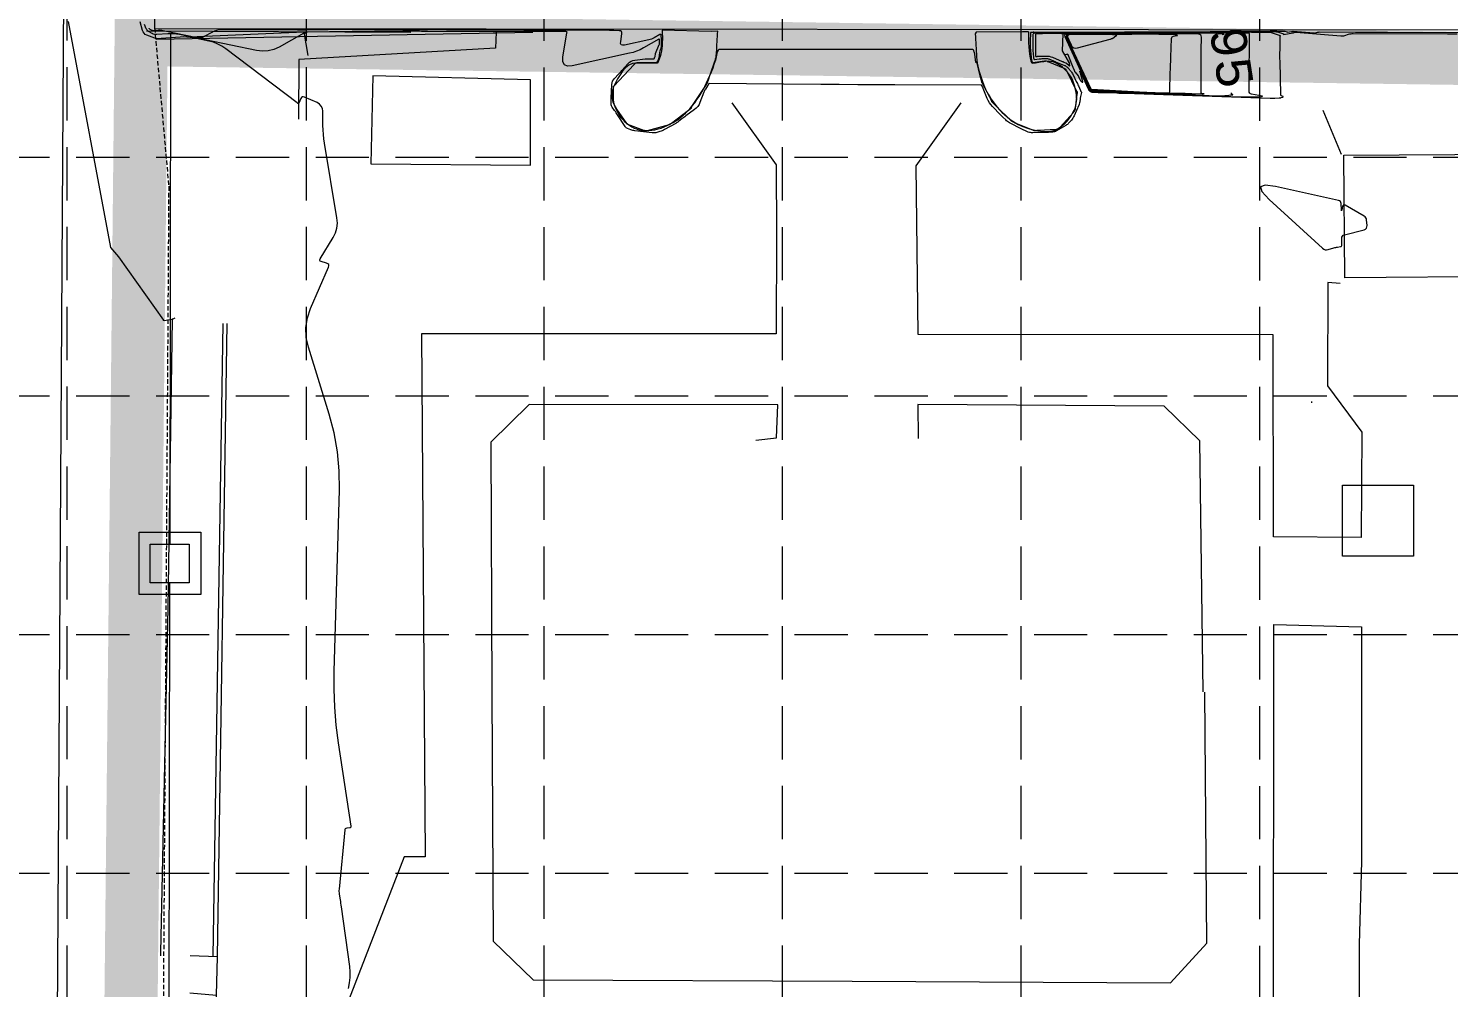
# Model space of a CAD drawing. Extents: x 4841 to 5381, y 4863 to 5725.
# Drawn here: x 5001.3 to 5081.4, y 5462.2 to 5516.2 of the extents above; entities that cross this region are included whole.
import ezdxf
from ezdxf.enums import TextEntityAlignment as Align

# ---------------------------------------------------------------- set-up
doc = ezdxf.new("R2010")
doc.units = 0
doc.header["$MEASUREMENT"] = 0
doc.linetypes.add('DASHED', pattern=[0.75, 0.5, -0.25])
doc.linetypes.add('HIDDEN', pattern=[0.375, 0.25, -0.125])
for name, color, linetype, lineweight in [('17', 7, 'Continuous', 0), ('2', 7, 'Continuous', 0), ('21', 7, 'Continuous', 0), ('27', 7, 'Continuous', 0), ('3', 7, 'Continuous', 0), ('33', 7, 'Continuous', 0), ('35', 7, 'Continuous', 0), ('39', 7, 'Continuous', 0), ('43', 7, 'Continuous', 0), ('EC', 35, 'Continuous', 0)]:
    doc.layers.add(name, color=color, linetype=linetype, lineweight=lineweight)
doc.layers.add('GRID', color=254, linetype='HIDDEN')
doc.layers.add('LIMITS OF DISTURBANCE', color=1, linetype='HIDDEN')
doc.styles.add('MONOTXT', font='MONOTXT')

msp = doc.modelspace()

# ---------------------------------------------------------------- linework, layer by layer
at = {"layer": '17', "color": 7, "linetype": 'Continuous', "lineweight": 0}
for p, q in [((5008.447, 5516.219), (5008.489, 5600.36)), ((5090.34, 5516.131), (5008.447, 5516.219))]:
    msp.add_line(p, q, dxfattribs=at)
at = {"layer": '2', "color": 7, "linetype": 'HIDDEN', "lineweight": 0}
for p, q in [((5008.443, 5516.268), (5009.237, 5507.346)), ((5009.237, 5507.346), (5007.761, 5283.793))]:
    msp.add_line(p, q, dxfattribs=at)
at = {"layer": '21', "color": 7, "linetype": 'Continuous', "lineweight": 0}
for p, q in [((5009.312, 5487.184), (5009.363, 5515.958)), ((5009.259, 5457.341), (5009.308, 5484.993))]:
    msp.add_line(p, q, dxfattribs=at)
for points in [[(5007.563, 5487.854), (5011.057, 5487.854), (5011.057, 5484.348), (5007.563, 5484.348)], [(5008.198, 5487.184), (5010.382, 5487.184), (5010.382, 5484.993), (5008.198, 5484.993)]]:
    msp.add_lwpolyline(points, close=True, dxfattribs=at)
at = {"layer": '27', "color": 7, "linetype": 'Continuous', "lineweight": 0}
for p, q in [((5075.345, 5509.138), (5074.325, 5511.62)), ((5005.952, 5503.904), (5006.411, 5503.377)), ((5006.411, 5503.377), (5008.939, 5499.793)), ((5009.213, 5483.588), (5009.446, 5499.852)), ((5009.446, 5499.852), (5009.595, 5499.927)), ((5011.748, 5463.929), (5012.305, 5499.614)), ((5042.34, 5493.042), (5043.495, 5493.171)), ((5008.802, 5464.165), (5009.213, 5483.588)), ((5008.799, 5463.975), (5008.802, 5464.165)), ((5009.269, 5463.967), (5009.27, 5464.133))]:
    msp.add_line(p, q, dxfattribs=at)
for points in [[(5003.561, 5516.635), (5005.952, 5503.904)], [(5037.062, 5516.145), (5037.068, 5515.571)], [(5040.188, 5516.087), (5039.813, 5516.071), (5037.062, 5516.145)], [(5054.756, 5516.043), (5054.707, 5515.932)], [(5057.715, 5516.05), (5057.369, 5516.056), (5054.756, 5516.043)], [(5060.031, 5514.274), (5059.628, 5514.99), (5059.666, 5515.944)], [(5036.853, 5514.393), (5036.774, 5514.282)], [(5057.909, 5514.264), (5057.85, 5514.375)], [(5020.739, 5513.571), (5020.634, 5508.614), (5029.637, 5508.531), (5029.626, 5513.348), (5020.739, 5513.571)], [(5040.985, 5512.048), (5043.49, 5508.555), (5043.508, 5504.625), (5043.484, 5499.022), (5023.496, 5499.04), (5023.688, 5469.546), (5022.511, 5469.558), (5013.36, 5445.946)], [(5075.276, 5501.86), (5074.582, 5501.932), (5074.569, 5496.093), (5076.495, 5493.482), (5076.463, 5487.547), (5071.516, 5487.584), (5071.502, 5498.974), (5051.485, 5498.99), (5051.37, 5508.5), (5053.909, 5512.059)], [(5008.939, 5499.793), (5008.988, 5499.783), (5009.446, 5499.852)], [(5011.834, 5445.499), (5011.924, 5461.765), (5011.982, 5463.912), (5012.539, 5499.61)], [(5043.495, 5493.171), (5043.574, 5495.03), (5029.563, 5495.056), (5027.405, 5492.931), (5027.446, 5478.795), (5027.532, 5464.795), (5029.774, 5462.621), (5047.771, 5462.542), (5065.71, 5462.443), (5067.757, 5464.682), (5067.647, 5478.84)], [(5067.557, 5478.847), (5067.359, 5492.996), (5065.361, 5494.949), (5051.467, 5495.047), (5051.48, 5493.129)], [(5018.921, 5445.865), (5023.761, 5458.608), (5047.583, 5458.607), (5071.526, 5458.523), (5071.544, 5482.65), (5076.481, 5482.516), (5076.471, 5469.286), (5076.355, 5464.634), (5076.38, 5452.403), (5074.609, 5452.193), (5064.196, 5442.906)], [(5010.433, 5461.894), (5011.924, 5461.765), (5011.982, 5463.912), (5010.445, 5463.968)]]:
    msp.add_lwpolyline(points, dxfattribs=at)
for centre, major_axis, ratio, start_param, end_param in [((5034.462, 5515.51), (2.157, -1.525), 0.963668, 0.185149, 0.656829), ((5063.071, 5515.037), (-3.273, 4.821), 0.88242, 0.849884, 1.149186)]:
    msp.add_ellipse(centre, major_axis=major_axis, ratio=ratio, start_param=start_param, end_param=end_param, dxfattribs=at)
for points, knots in [([(5036.774, 5514.282), (5036.382, 5514.286), (5035.989, 5514.289), (5035.597, 5514.293), (5034.98, 5514.299), (5034.589, 5513.534), (5034.32, 5512.951), (5034.173, 5512.632), (5034.208, 5512.253), (5034.34, 5511.938), (5034.511, 5511.529), (5034.696, 5511.174), (5035.1, 5510.864), (5035.436, 5510.606), (5035.778, 5510.484), (5036.127, 5510.483), (5036.585, 5510.482), (5037.061, 5510.608), (5037.515, 5510.858), (5037.953, 5511.099), (5038.291, 5511.351), (5038.607, 5511.714), (5039.003, 5512.17), (5039.306, 5512.634), (5039.557, 5513.174), (5039.817, 5513.733), (5040.086, 5514.286), (5040.12, 5514.886), (5040.143, 5515.286), (5040.165, 5515.687), (5040.188, 5516.087)], [0, 0, 0, 0, 0.083919, 0.083919, 0.083919, 0.215993, 0.215993, 0.215993, 0.288229, 0.288229, 0.288229, 0.382033, 0.382033, 0.382033, 0.46013, 0.46013, 0.46013, 0.562637, 0.562637, 0.562637, 0.66156, 0.66156, 0.66156, 0.785748, 0.785748, 0.785748, 0.914237, 0.914237, 0.914237, 1, 1, 1, 1]), ([(5054.707, 5515.932), (5054.732, 5515.501), (5054.756, 5515.071), (5054.781, 5514.64), (5054.808, 5514.166), (5054.952, 5513.711), (5055.107, 5513.254), (5055.245, 5512.846), (5055.447, 5512.487), (5055.699, 5512.128), (5056.014, 5511.68), (5056.365, 5511.334), (5056.83, 5511.013), (5057.225, 5510.741), (5057.65, 5510.612), (5058.079, 5510.507), (5058.481, 5510.409), (5058.935, 5510.377), (5059.339, 5510.587), (5059.791, 5510.821), (5060.064, 5511.185), (5060.28, 5511.638), (5060.432, 5511.957), (5060.451, 5512.307), (5060.392, 5512.626), (5060.305, 5513.094), (5060.182, 5513.538), (5059.757, 5513.938), (5059.415, 5514.26), (5059.058, 5514.445), (5058.671, 5514.384), (5058.417, 5514.344), (5058.163, 5514.304), (5057.909, 5514.264)], [0, 0, 0, 0, 0.09246, 0.09246, 0.09246, 0.194188, 0.194188, 0.194188, 0.285078, 0.285078, 0.285078, 0.39855, 0.39855, 0.39855, 0.494832, 0.494832, 0.494832, 0.585036, 0.585036, 0.585036, 0.685826, 0.685826, 0.685826, 0.756867, 0.756867, 0.756867, 0.861007, 0.861007, 0.861007, 0.944887, 0.944887, 0.944887, 1, 1, 1, 1])]:
    msp.add_open_spline(points, degree=3, knots=knots, dxfattribs=at)
for p in [(5008.939, 5499.793), (5009.446, 5499.852)]:
    msp.add_point(p, dxfattribs=at)
at = {"layer": '3', "color": 7, "linetype": 'Continuous', "lineweight": 0}
msp.add_line((5000.127, 4999.942), (5004.207, 5661.986), dxfattribs=at)
at = {"layer": '33', "color": 1, "linetype": 'Continuous', "lineweight": 0}
msp.add_line((5073.666, 5495.221), (5073.666, 5495.138), dxfattribs=at)
at = {"layer": '35', "color": 7, "linetype": 'Continuous', "lineweight": 0}
for points in [[(5008.539, 5515.64), (5029.764, 5516.035)], [(5008.539, 5515.64), (5029.764, 5516.035)], [(5084.862, 5509.158), (5084.877, 5502.256), (5075.547, 5502.179), (5075.485, 5509.107), (5084.862, 5509.158)], [(5084.862, 5509.158), (5084.877, 5502.256), (5075.547, 5502.179), (5075.485, 5509.107), (5084.862, 5509.158)]]:
    msp.add_lwpolyline(points, dxfattribs=at)
at = {"layer": '39', "color": 107, "linetype": 'Continuous', "lineweight": 0}
for points in [[(5007.979, 5516.107), (5022.891, 5516.029)], [(5017.1, 5514.717), (5016.874, 5516.027), (5010.403, 5515.75)], [(5027.695, 5516.041), (5027.65, 5515.125), (5016.573, 5514.496), (5016.55, 5511.125)]]:
    msp.add_lwpolyline(points, dxfattribs=at)
at = {"layer": '43', "color": 170, "linetype": 'Continuous', "lineweight": 0}
for p, q in [((5075.413, 5486.501), (5075.413, 5490.501)), ((5075.413, 5490.501), (5079.413, 5490.501)), ((5079.413, 5490.501), (5079.413, 5486.501)), ((5079.413, 5486.501), (5075.413, 5486.501)), ((5075.413, 5486.501), (5075.413, 5486.501))]:
    msp.add_line(p, q, dxfattribs=at)
at = {"layer": 'EC', "color": 35, "linetype": 'Continuous', "lineweight": 0}
for points in [[(5019.368, 5462.139), (5019.436, 5462.447), (5019.471, 5462.756), (5019.475, 5463.068), (5019.447, 5463.382), (5018.975, 5466.737), (5018.961, 5466.836), (5018.947, 5466.935), (5018.932, 5467.034), (5018.917, 5467.132), (5018.867, 5467.454), (5018.859, 5467.524), (5018.855, 5467.593), (5018.855, 5467.662), (5018.859, 5467.732), (5019.178, 5471.073), (5019.188, 5471.118), (5019.211, 5471.153), (5019.244, 5471.175), (5019.289, 5471.187), (5019.455, 5471.207), (5019.486, 5471.215), (5019.506, 5471.231), (5019.516, 5471.254), (5019.516, 5471.286), (5018.81, 5475.973), (5018.681, 5476.979), (5018.598, 5477.988), (5018.56, 5478.999), (5018.566, 5480.013), (5018.863, 5490.222), (5018.85, 5491.311), (5018.749, 5492.388), (5018.558, 5493.453), (5018.279, 5494.506), (5017.115, 5498.271), (5016.993, 5498.828), (5016.972, 5499.379), (5017.053, 5499.924), (5017.236, 5500.463), (5018.248, 5502.789), (5018.271, 5502.871), (5018.26, 5502.936), (5018.216, 5502.986), (5018.138, 5503.02), (5017.831, 5503.104), (5017.778, 5503.127), (5017.75, 5503.16), (5017.748, 5503.203), (5017.771, 5503.256), (5018.508, 5504.459), (5018.639, 5504.722), (5018.719, 5504.995), (5018.747, 5505.278), (5018.723, 5505.57), (5018.018, 5509.785), (5017.981, 5510.029), (5017.955, 5510.275), (5017.938, 5510.521), (5017.93, 5510.767), (5017.919, 5511.575), (5017.898, 5511.736), (5017.837, 5511.87), (5017.737, 5511.979), (5017.598, 5512.062), (5016.889, 5512.378), (5016.825, 5512.396), (5016.771, 5512.39), (5016.727, 5512.358), (5016.693, 5512.301), (5016.597, 5512.075), (5016.574, 5512.037), (5016.545, 5512.018), (5016.511, 5512.02), (5016.472, 5512.042), (5012.457, 5515.093), (5012.235, 5515.243), (5012.001, 5515.366), (5011.755, 5515.461), (5011.495, 5515.53), (5010.629, 5515.709), (5010.443, 5515.741), (5010.256, 5515.76), (5010.069, 5515.766), (5009.88, 5515.758), (5008.548, 5515.664), (5008.538, 5515.664), (5008.529, 5515.665), (5008.521, 5515.668), (5008.512, 5515.672), (5008.485, 5515.688), (5008.48, 5515.691), (5008.474, 5515.694), (5008.468, 5515.697), (5008.461, 5515.699), (5008.005, 5515.865), (5007.917, 5515.909), (5007.845, 5515.969), (5007.792, 5516.045), (5007.756, 5516.137), (5007.627, 5516.619)], [(5081.868, 5515.916), (5081.333, 5515.917), (5076.011, 5515.935), (5075.941, 5515.933), (5075.872, 5515.925), (5075.803, 5515.913), (5075.736, 5515.895), (5075.516, 5515.828), (5075.468, 5515.816), (5075.421, 5515.809), (5075.372, 5515.806), (5075.323, 5515.808), (5072.804, 5516.014), (5072.784, 5516.015), (5072.764, 5516.014), (5072.745, 5516.012), (5072.725, 5516.008), (5072.662, 5515.992), (5072.648, 5515.989), (5072.635, 5515.986), (5072.621, 5515.983), (5072.607, 5515.981), (5072.102, 5515.891), (5072.096, 5515.891), (5072.093, 5515.892), (5072.093, 5515.895), (5072.097, 5515.9), (5072.111, 5515.919), (5072.113, 5515.922), (5072.113, 5515.926), (5072.111, 5515.928), (5072.108, 5515.93), (5071.818, 5516.019), (5071.766, 5516.033), (5071.712, 5516.043), (5071.658, 5516.048), (5071.604, 5516.049), (5071.422, 5516.044), (5071.385, 5516.044), (5071.348, 5516.043), (5071.311, 5516.043), (5071.274, 5516.044), (5071.153, 5516.045), (5071.127, 5516.045), (5071.1, 5516.046), (5071.075, 5516.046), (5071.048, 5516.047), (5070.797, 5516.053), (5070.743, 5516.055), (5070.69, 5516.055), (5070.636, 5516.056), (5070.582, 5516.056), (5070.254, 5516.054), (5070.184, 5516.054), (5070.114, 5516.053), (5070.044, 5516.053), (5069.974, 5516.053), (5065.939, 5516.017), (5065.129, 5516.011), (5064.32, 5516.005), (5063.511, 5516.001), (5062.701, 5515.997), (5059.104, 5515.985), (5059.014, 5515.985), (5058.924, 5515.985), (5058.834, 5515.986), (5058.743, 5515.986), (5058.431, 5515.99), (5058.377, 5515.991), (5058.323, 5515.99), (5058.269, 5515.988), (5058.214, 5515.985), (5058.038, 5515.974), (5058.005, 5515.967), (5057.98, 5515.952), (5057.965, 5515.927), (5057.959, 5515.894), (5057.951, 5515.724), (5057.949, 5515.688), (5057.948, 5515.651), (5057.947, 5515.615), (5057.947, 5515.578), (5057.945, 5515.152), (5057.946, 5515.081), (5057.949, 5515.011), (5057.954, 5514.94), (5057.961, 5514.87), (5057.994, 5514.561), (5057.996, 5514.551), (5057.998, 5514.542), (5058.001, 5514.534), (5058.005, 5514.525), (5058.02, 5514.498), (5058.024, 5514.493), (5058.028, 5514.49), (5058.033, 5514.488), (5058.039, 5514.488), (5058.307, 5514.527), (5058.362, 5514.535), (5058.417, 5514.54), (5058.472, 5514.544), (5058.527, 5514.547), (5058.707, 5514.552), (5058.745, 5514.551), (5058.783, 5514.547), (5058.82, 5514.538), (5058.856, 5514.525), (5059.108, 5514.419), (5059.162, 5514.396), (5059.216, 5514.374), (5059.27, 5514.351), (5059.324, 5514.329), (5059.741, 5514.157), (5059.765, 5514.146), (5059.788, 5514.134), (5059.809, 5514.12), (5059.83, 5514.105), (5059.897, 5514.053), (5059.911, 5514.041), (5059.924, 5514.029), (5059.937, 5514.016), (5059.949, 5514.002), (5060.105, 5513.812), (5060.137, 5513.771), (5060.166, 5513.728), (5060.193, 5513.683), (5060.218, 5513.637), (5060.401, 5513.262), (5060.431, 5513.2), (5060.46, 5513.137), (5060.489, 5513.074), (5060.517, 5513.011), (5060.637, 5512.739), (5060.642, 5512.728), (5060.648, 5512.716), (5060.655, 5512.706), (5060.662, 5512.695), (5060.687, 5512.661), (5060.691, 5512.654), (5060.694, 5512.646), (5060.695, 5512.638), (5060.694, 5512.629), (5060.64, 5512.402), (5060.632, 5512.366), (5060.625, 5512.329), (5060.619, 5512.292), (5060.615, 5512.256), (5060.6, 5512.124), (5060.597, 5512.103), (5060.594, 5512.083), (5060.59, 5512.063), (5060.585, 5512.043), (5060.569, 5511.978), (5060.565, 5511.964), (5060.56, 5511.95), (5060.555, 5511.937), (5060.55, 5511.923), (5060.279, 5511.318), (5060.248, 5511.254), (5060.211, 5511.193), (5060.17, 5511.135), (5060.125, 5511.08), (5059.968, 5510.905), (5059.934, 5510.869), (5059.896, 5510.836), (5059.857, 5510.807), (5059.815, 5510.78), (5059.283, 5510.471), (5059.229, 5510.443), (5059.173, 5510.423), (5059.115, 5510.409), (5059.055, 5510.402), (5058.856, 5510.39), (5058.814, 5510.387), (5058.771, 5510.385), (5058.729, 5510.383), (5058.686, 5510.382), (5057.945, 5510.36), (5057.88, 5510.362), (5057.817, 5510.37), (5057.754, 5510.384), (5057.693, 5510.405), (5057.494, 5510.484), (5057.452, 5510.502), (5057.41, 5510.521), (5057.369, 5510.541), (5057.328, 5510.562), (5056.634, 5510.932), (5056.577, 5510.965), (5056.523, 5511.001), (5056.471, 5511.042), (5056.422, 5511.086), (5056.267, 5511.236), (5056.234, 5511.269), (5056.201, 5511.301), (5056.168, 5511.334), (5056.136, 5511.368), (5055.675, 5511.848), (5055.585, 5511.95), (5055.506, 5512.06), (5055.438, 5512.177), (5055.38, 5512.3), (5055.155, 5512.851), (5055.146, 5512.872), (5055.136, 5512.893), (5055.126, 5512.914), (5055.115, 5512.935), (5055.069, 5513.022), (5055.066, 5513.026), (5055.063, 5513.031), (5055.06, 5513.035), (5055.057, 5513.039), (5055.045, 5513.051), (5055.043, 5513.053), (5055.04, 5513.055), (5055.037, 5513.056), (5055.033, 5513.056), (5050.166, 5513.065), (5049.123, 5513.068), (5048.079, 5513.073), (5047.036, 5513.079), (5045.993, 5513.087), (5039.712, 5513.139), (5039.695, 5513.137), (5039.682, 5513.131), (5039.671, 5513.121), (5039.663, 5513.107), (5039.64, 5513.055), (5039.634, 5513.043), (5039.629, 5513.033), (5039.623, 5513.022), (5039.616, 5513.012), (5039.489, 5512.82), (5039.463, 5512.778), (5039.439, 5512.736), (5039.419, 5512.691), (5039.4, 5512.646), (5039.186, 5512.07), (5039.133, 5511.952), (5039.064, 5511.846), (5038.981, 5511.751), (5038.882, 5511.668), (5038.392, 5511.312), (5038.334, 5511.27), (5038.277, 5511.228), (5038.221, 5511.185), (5038.164, 5511.142), (5037.981, 5510.999), (5037.941, 5510.97), (5037.901, 5510.941), (5037.859, 5510.915), (5037.816, 5510.89), (5037.195, 5510.542), (5037.13, 5510.508), (5037.063, 5510.478), (5036.995, 5510.453), (5036.924, 5510.432), (5036.692, 5510.369), (5036.642, 5510.358), (5036.592, 5510.352), (5036.541, 5510.351), (5036.49, 5510.355), (5035.517, 5510.479), (5035.457, 5510.488), (5035.398, 5510.501), (5035.339, 5510.517), (5035.282, 5510.537), (5035.095, 5510.607), (5035.057, 5510.624), (5035.024, 5510.647), (5034.994, 5510.675), (5034.969, 5510.708), (5034.538, 5511.377), (5034.498, 5511.437), (5034.459, 5511.496), (5034.418, 5511.555), (5034.377, 5511.614), (5034.243, 5511.804), (5034.217, 5511.846), (5034.199, 5511.89), (5034.187, 5511.937), (5034.183, 5511.986), (5034.179, 5512.173), (5034.179, 5512.213), (5034.179, 5512.253), (5034.18, 5512.293), (5034.182, 5512.333), (5034.221, 5513.082), (5034.234, 5513.178), (5034.263, 5513.268), (5034.308, 5513.351), (5034.369, 5513.427), (5034.593, 5513.665), (5034.641, 5513.716), (5034.688, 5513.767), (5034.736, 5513.819), (5034.783, 5513.87), (5035.135, 5514.262), (5035.215, 5514.337), (5035.305, 5514.395), (5035.403, 5514.434), (5035.511, 5514.456), (5036.088, 5514.523), (5036.147, 5514.529), (5036.206, 5514.533), (5036.266, 5514.535), (5036.325, 5514.536), (5036.588, 5514.536), (5036.595, 5514.537), (5036.6, 5514.539), (5036.605, 5514.542), (5036.61, 5514.547), (5036.622, 5514.565), (5036.625, 5514.569), (5036.627, 5514.573), (5036.629, 5514.577), (5036.631, 5514.582), (5036.649, 5514.642), (5036.653, 5514.656), (5036.656, 5514.669), (5036.659, 5514.682), (5036.661, 5514.696), (5036.672, 5514.767), (5036.675, 5514.782), (5036.678, 5514.797), (5036.682, 5514.812), (5036.688, 5514.826), (5036.891, 5515.332), (5036.897, 5515.351), (5036.902, 5515.37), (5036.905, 5515.39), (5036.906, 5515.41), (5036.906, 5515.476), (5036.906, 5515.49), (5036.906, 5515.504), (5036.905, 5515.518), (5036.905, 5515.532), (5036.9, 5515.614), (5036.897, 5515.628), (5036.891, 5515.636), (5036.881, 5515.637), (5036.867, 5515.632), (5035.999, 5515.142), (5035.81, 5515.045), (5035.615, 5514.962), (5035.415, 5514.894), (5035.209, 5514.841), (5031.975, 5514.135), (5031.713, 5514.115), (5031.54, 5514.189), (5031.457, 5514.357), (5031.463, 5514.62), (5031.69, 5515.995), (5031.691, 5516.025), (5031.681, 5516.048), (5031.661, 5516.061), (5031.631, 5516.066), (5031.517, 5516.07), (5031.492, 5516.071), (5031.468, 5516.072), (5031.443, 5516.072), (5031.419, 5516.072), (5030.041, 5516.077), (5029.963, 5516.078), (5029.886, 5516.078), (5029.808, 5516.078), (5029.731, 5516.079), (5029.477, 5516.079), (5029.423, 5516.079), (5029.368, 5516.079), (5029.314, 5516.079), (5029.26, 5516.078), (5027.743, 5516.051), (5027.735, 5516.051), (5027.727, 5516.051), (5027.72, 5516.051), (5027.712, 5516.051), (5027.686, 5516.051), (5027.681, 5516.051), (5027.676, 5516.051), (5027.67, 5516.051), (5027.665, 5516.051), (5027.596, 5516.051), (5027.581, 5516.051), (5027.566, 5516.051), (5027.551, 5516.051), (5027.536, 5516.052), (5023.817, 5516.078), (5023.709, 5516.079), (5023.6, 5516.079), (5023.492, 5516.08), (5023.384, 5516.081), (5023.03, 5516.082), (5022.954, 5516.082), (5022.878, 5516.083), (5022.802, 5516.083), (5022.726, 5516.083), (5021.707, 5516.087), (5021.489, 5516.087), (5021.27, 5516.086), (5021.052, 5516.085), (5020.833, 5516.082), (5017.041, 5516.027), (5017.03, 5516.026), (5017.02, 5516.022), (5017.012, 5516.017), (5017.004, 5516.008), (5016.982, 5515.978), (5016.977, 5515.972), (5016.971, 5515.969), (5016.964, 5515.968), (5016.957, 5515.97), (5016.887, 5515.994), (5016.883, 5515.995), (5016.88, 5515.994), (5016.877, 5515.993), (5016.874, 5515.99), (5016.867, 5515.979), (5016.865, 5515.977), (5016.863, 5515.975), (5016.861, 5515.973), (5016.859, 5515.971), (5015.461, 5515.195), (5015.157, 5515.058), (5014.844, 5514.98), (5014.522, 5514.961), (5014.191, 5515.001), (5009.846, 5515.899), (5009.684, 5515.927), (5009.521, 5515.943), (5009.358, 5515.949), (5009.194, 5515.942), (5008.57, 5515.898), (5008.499, 5515.898), (5008.431, 5515.908), (5008.365, 5515.929), (5008.302, 5515.96), (5008.099, 5516.077), (5008.058, 5516.105), (5008.024, 5516.138), (5007.995, 5516.177), (5007.973, 5516.221), (5007.869, 5516.468)], [(5087.769, 5515.996), (5077.944, 5516.016), (5077.493, 5516.017), (5077.042, 5516.018), (5076.591, 5516.019), (5076.14, 5516.021), (5074.101, 5516.028), (5074.069, 5516.026), (5074.037, 5516.023), (5074.006, 5516.017), (5073.975, 5516.009), (5073.873, 5515.978), (5073.852, 5515.973), (5073.829, 5515.969), (5073.807, 5515.968), (5073.785, 5515.969), (5072.626, 5516.064), (5072.617, 5516.064), (5072.608, 5516.064), (5072.599, 5516.062), (5072.59, 5516.061), (5072.561, 5516.054), (5072.554, 5516.052), (5072.548, 5516.051), (5072.542, 5516.05), (5072.535, 5516.048), (5072.303, 5516.007), (5072.3, 5516.007), (5072.299, 5516.008), (5072.299, 5516.009), (5072.3, 5516.011), (5072.307, 5516.02), (5072.308, 5516.021), (5072.308, 5516.023), (5072.307, 5516.024), (5072.305, 5516.025), (5072.172, 5516.066), (5072.148, 5516.073), (5072.124, 5516.077), (5072.099, 5516.079), (5072.074, 5516.08), (5071.99, 5516.078), (5071.973, 5516.077), (5071.956, 5516.077), (5071.939, 5516.077), (5071.922, 5516.077), (5071.866, 5516.078), (5071.854, 5516.078), (5071.842, 5516.078), (5071.83, 5516.079), (5071.818, 5516.079), (5071.703, 5516.082), (5071.678, 5516.082), (5071.653, 5516.083), (5071.628, 5516.083), (5071.604, 5516.083), (5071.453, 5516.082), (5071.421, 5516.082), (5071.388, 5516.082), (5071.356, 5516.082), (5071.324, 5516.081), (5069.503, 5516.065), (5069.113, 5516.062), (5068.723, 5516.06), (5068.333, 5516.057), (5067.942, 5516.056), (5058.298, 5516.023), (5058.26, 5516.023), (5058.222, 5516.023), (5058.184, 5516.023), (5058.146, 5516.023), (5058.015, 5516.025), (5057.993, 5516.025), (5057.97, 5516.025), (5057.947, 5516.024), (5057.924, 5516.023), (5057.85, 5516.018), (5057.836, 5516.015), (5057.826, 5516.009), (5057.82, 5515.998), (5057.817, 5515.984), (5057.796, 5515.52), (5057.794, 5515.487), (5057.793, 5515.455), (5057.792, 5515.422), (5057.792, 5515.39), (5057.792, 5515.283), (5057.792, 5515.261), (5057.793, 5515.238), (5057.794, 5515.215), (5057.797, 5515.192), (5057.878, 5514.445), (5057.881, 5514.428), (5057.885, 5514.413), (5057.891, 5514.397), (5057.898, 5514.382), (5057.924, 5514.334), (5057.93, 5514.325), (5057.938, 5514.319), (5057.947, 5514.316), (5057.958, 5514.316), (5058.602, 5514.411), (5058.613, 5514.413), (5058.623, 5514.414), (5058.633, 5514.414), (5058.644, 5514.415), (5058.678, 5514.416), (5058.685, 5514.416), (5058.692, 5514.415), (5058.699, 5514.413), (5058.706, 5514.41), (5058.753, 5514.391), (5058.764, 5514.386), (5058.774, 5514.382), (5058.784, 5514.378), (5058.794, 5514.374), (5059.754, 5513.979), (5059.758, 5513.977), (5059.763, 5513.974), (5059.767, 5513.972), (5059.771, 5513.969), (5059.783, 5513.959), (5059.785, 5513.957), (5059.788, 5513.955), (5059.79, 5513.952), (5059.792, 5513.95), (5059.821, 5513.915), (5059.827, 5513.907), (5059.833, 5513.899), (5059.838, 5513.891), (5059.842, 5513.882), (5060.394, 5512.754), (5060.4, 5512.742), (5060.406, 5512.729), (5060.412, 5512.717), (5060.417, 5512.704), (5060.441, 5512.649), (5060.443, 5512.646), (5060.444, 5512.644), (5060.445, 5512.642), (5060.447, 5512.64), (5060.452, 5512.633), (5060.452, 5512.632), (5060.453, 5512.63), (5060.453, 5512.628), (5060.453, 5512.627), (5060.443, 5512.584), (5060.441, 5512.575), (5060.439, 5512.566), (5060.438, 5512.557), (5060.436, 5512.548), (5060.344, 5511.736), (5060.344, 5511.732), (5060.343, 5511.727), (5060.342, 5511.724), (5060.341, 5511.72), (5060.338, 5511.706), (5060.337, 5511.704), (5060.336, 5511.701), (5060.335, 5511.698), (5060.334, 5511.695), (5060.288, 5511.592), (5060.277, 5511.57), (5060.265, 5511.549), (5060.251, 5511.53), (5060.236, 5511.511), (5059.488, 5510.675), (5059.47, 5510.657), (5059.451, 5510.64), (5059.431, 5510.624), (5059.409, 5510.611), (5059.337, 5510.569), (5059.321, 5510.561), (5059.305, 5510.555), (5059.288, 5510.551), (5059.27, 5510.548), (5058.268, 5510.487), (5058.24, 5510.485), (5058.213, 5510.484), (5058.185, 5510.483), (5058.157, 5510.482), (5058.067, 5510.479), (5058.048, 5510.48), (5058.029, 5510.482), (5058.01, 5510.486), (5057.992, 5510.492), (5057.015, 5510.883), (5056.984, 5510.895), (5056.955, 5510.908), (5056.926, 5510.923), (5056.897, 5510.938), (5056.803, 5510.988), (5056.783, 5510.999), (5056.765, 5511.011), (5056.747, 5511.025), (5056.73, 5511.041), (5055.888, 5511.855), (5055.859, 5511.883), (5055.831, 5511.912), (5055.802, 5511.941), (5055.774, 5511.97), (5055.682, 5512.066), (5055.664, 5512.087), (5055.647, 5512.109), (5055.633, 5512.133), (5055.621, 5512.159), (5055.573, 5512.278), (5055.562, 5512.303), (5055.551, 5512.328), (5055.539, 5512.352), (5055.526, 5512.377), (5055.097, 5513.176), (5055.095, 5513.18), (5055.093, 5513.183), (5055.09, 5513.187), (5055.087, 5513.19), (5055.078, 5513.201), (5055.075, 5513.203), (5055.074, 5513.206), (5055.073, 5513.209), (5055.072, 5513.212), (5055.015, 5513.444), (5055.002, 5513.494), (5054.99, 5513.544), (5054.978, 5513.594), (5054.966, 5513.644), (5054.791, 5514.367), (5054.787, 5514.377), (5054.783, 5514.381), (5054.777, 5514.378), (5054.771, 5514.369), (5054.749, 5514.329), (5054.745, 5514.323), (5054.741, 5514.321), (5054.739, 5514.324), (5054.737, 5514.332), (5054.678, 5514.792), (5054.674, 5514.823), (5054.667, 5514.852), (5054.66, 5514.882), (5054.651, 5514.912), (5054.619, 5515.007), (5054.61, 5515.025), (5054.598, 5515.038), (5054.582, 5515.046), (5054.562, 5515.048), (5043.499, 5515.062), (5043.123, 5515.063), (5042.747, 5515.063), (5042.371, 5515.063), (5041.995, 5515.062), (5040.282, 5515.06), (5040.263, 5515.058), (5040.246, 5515.051), (5040.231, 5515.041), (5040.219, 5515.026), (5040.183, 5514.969), (5040.176, 5514.957), (5040.17, 5514.944), (5040.165, 5514.931), (5040.162, 5514.917), (5040.062, 5514.464), (5040.059, 5514.45), (5040.057, 5514.445), (5040.057, 5514.45), (5040.058, 5514.465), (5040.065, 5514.528), (5040.065, 5514.538), (5040.065, 5514.542), (5040.062, 5514.539), (5040.059, 5514.529), (5039.693, 5513.461), (5039.682, 5513.428), (5039.671, 5513.395), (5039.659, 5513.362), (5039.647, 5513.329), (5039.595, 5513.187), (5039.593, 5513.182), (5039.591, 5513.176), (5039.589, 5513.17), (5039.586, 5513.165), (5039.578, 5513.146), (5039.577, 5513.143), (5039.575, 5513.139), (5039.573, 5513.135), (5039.57, 5513.132), (5038.75, 5511.897), (5038.739, 5511.879), (5038.729, 5511.861), (5038.72, 5511.842), (5038.712, 5511.822), (5038.688, 5511.758), (5038.682, 5511.744), (5038.674, 5511.732), (5038.664, 5511.722), (5038.654, 5511.712), (5038.588, 5511.664), (5038.573, 5511.654), (5038.559, 5511.644), (5038.546, 5511.633), (5038.532, 5511.622), (5037.584, 5510.887), (5037.571, 5510.877), (5037.558, 5510.868), (5037.544, 5510.859), (5037.53, 5510.851), (5037.484, 5510.825), (5037.475, 5510.82), (5037.464, 5510.816), (5037.454, 5510.812), (5037.443, 5510.809), (5036.211, 5510.478), (5036.193, 5510.474), (5036.175, 5510.472), (5036.156, 5510.472), (5036.138, 5510.473), (5036.078, 5510.481), (5036.065, 5510.483), (5036.052, 5510.486), (5036.039, 5510.489), (5036.027, 5510.493), (5035.119, 5510.833), (5035.106, 5510.839), (5035.095, 5510.846), (5035.085, 5510.856), (5035.077, 5510.867), (5035.051, 5510.906), (5035.046, 5510.914), (5035.041, 5510.923), (5035.035, 5510.931), (5035.029, 5510.939), (5034.491, 5511.699), (5034.418, 5511.819), (5034.365, 5511.946), (5034.333, 5512.08), (5034.32, 5512.22), (5034.308, 5512.861), (5034.308, 5512.875), (5034.308, 5512.889), (5034.308, 5512.903), (5034.309, 5512.916), (5034.311, 5512.961), (5034.312, 5512.971), (5034.315, 5512.979), (5034.32, 5512.987), (5034.325, 5512.995), (5035.471, 5514.21), (5035.482, 5514.221), (5035.492, 5514.233), (5035.503, 5514.244), (5035.513, 5514.255), (5035.547, 5514.293), (5035.555, 5514.3), (5035.563, 5514.305), (5035.572, 5514.309), (5035.583, 5514.311), (5035.642, 5514.318), (5035.654, 5514.319), (5035.667, 5514.32), (5035.68, 5514.321), (5035.693, 5514.321), (5036.712, 5514.319), (5036.73, 5514.32), (5036.745, 5514.326), (5036.759, 5514.336), (5036.77, 5514.349), (5036.805, 5514.398), (5036.812, 5514.409), (5036.818, 5514.42), (5036.823, 5514.432), (5036.827, 5514.444), (5036.879, 5514.611), (5036.889, 5514.647), (5036.898, 5514.683), (5036.905, 5514.719), (5036.912, 5514.756), (5036.945, 5514.985), (5036.95, 5515.01), (5036.956, 5515.034), (5036.963, 5515.058), (5036.971, 5515.081), (5037.002, 5515.157), (5037.007, 5515.173), (5037.012, 5515.19), (5037.014, 5515.207), (5037.015, 5515.224), (5037.016, 5515.452), (5037.016, 5515.501), (5037.015, 5515.549), (5037.013, 5515.598), (5037.01, 5515.647), (5036.998, 5515.85), (5036.991, 5515.886), (5036.975, 5515.905), (5036.951, 5515.908), (5036.917, 5515.894), (5036.597, 5515.714), (5036.528, 5515.678), (5036.456, 5515.648), (5036.383, 5515.623), (5036.307, 5515.603), (5034.931, 5515.303), (5034.821, 5515.294), (5034.749, 5515.325), (5034.714, 5515.396), (5034.717, 5515.506), (5034.787, 5515.931), (5034.788, 5516.01), (5034.763, 5516.068), (5034.712, 5516.103), (5034.633, 5516.117), (5034.335, 5516.128), (5034.271, 5516.129), (5034.207, 5516.131), (5034.143, 5516.132), (5034.079, 5516.132), (5030.487, 5516.146), (5030.284, 5516.146), (5030.082, 5516.147), (5029.88, 5516.148), (5029.677, 5516.148), (5028.948, 5516.151), (5028.84, 5516.151), (5028.733, 5516.151), (5028.625, 5516.15), (5028.517, 5516.148), (5028.166, 5516.142), (5028.09, 5516.141), (5028.015, 5516.14), (5027.94, 5516.14), (5027.864, 5516.14), (5027.611, 5516.141), (5027.557, 5516.141), (5027.503, 5516.141), (5027.449, 5516.141), (5027.395, 5516.142), (5026.706, 5516.144), (5026.559, 5516.145), (5026.411, 5516.145), (5026.264, 5516.146), (5026.117, 5516.147), (5025.115, 5516.155), (5024.9, 5516.156), (5024.685, 5516.157), (5024.471, 5516.158), (5024.256, 5516.159), (5023.277, 5516.163), (5023.068, 5516.164), (5022.858, 5516.164), (5022.648, 5516.165), (5022.439, 5516.166), (5019.358, 5516.177), (5019.075, 5516.178), (5018.792, 5516.177), (5018.508, 5516.175), (5018.225, 5516.171), (5017.005, 5516.154), (5016.955, 5516.153), (5016.905, 5516.153), (5016.855, 5516.152), (5016.806, 5516.152), (5016.643, 5516.153), (5016.609, 5516.153), (5016.574, 5516.153), (5016.539, 5516.153), (5016.504, 5516.154), (5012.231, 5516.17), (5012.082, 5516.161), (5011.938, 5516.134), (5011.798, 5516.088), (5011.663, 5516.024), (5011.23, 5515.783), (5011.136, 5515.74), (5011.038, 5515.716), (5010.939, 5515.71), (5010.836, 5515.722), (5008.924, 5516.118), (5008.855, 5516.13), (5008.787, 5516.137), (5008.718, 5516.139), (5008.648, 5516.136), (5008.385, 5516.117), (5008.355, 5516.117), (5008.326, 5516.122), (5008.298, 5516.131), (5008.271, 5516.144), (5008.186, 5516.193), (5008.168, 5516.205), (5008.154, 5516.219), (5008.142, 5516.235), (5008.132, 5516.254)], [(5058.102, 5515.832), (5058.099, 5514.817), (5058.099, 5514.8), (5058.099, 5514.783), (5058.1, 5514.767), (5058.102, 5514.75), (5058.11, 5514.677), (5058.11, 5514.675), (5058.111, 5514.673), (5058.112, 5514.671), (5058.113, 5514.669), (5058.116, 5514.662), (5058.117, 5514.661), (5058.118, 5514.66), (5058.119, 5514.66), (5058.121, 5514.66), (5058.183, 5514.669), (5058.197, 5514.671), (5058.21, 5514.672), (5058.224, 5514.673), (5058.237, 5514.674), (5058.685, 5514.687), (5058.78, 5514.685), (5058.873, 5514.673), (5058.964, 5514.651), (5059.053, 5514.619), (5059.609, 5514.385), (5059.633, 5514.375), (5059.657, 5514.365), (5059.681, 5514.355), (5059.704, 5514.346), (5059.783, 5514.314), (5059.799, 5514.306), (5059.815, 5514.298), (5059.83, 5514.288), (5059.844, 5514.278), (5060.002, 5514.154), (5060.017, 5514.144), (5060.028, 5514.144), (5060.033, 5514.153), (5060.032, 5514.171), (5060.022, 5514.247), (5060.019, 5514.263), (5060.015, 5514.279), (5060.009, 5514.294), (5060.002, 5514.309), (5059.776, 5514.726), (5059.768, 5514.746), (5059.77, 5514.762), (5059.781, 5514.774), (5059.801, 5514.782), (5059.88, 5514.802), (5059.895, 5514.804), (5059.908, 5514.801), (5059.919, 5514.792), (5059.927, 5514.778), (5060.252, 5513.965), (5060.259, 5513.947), (5060.266, 5513.928), (5060.273, 5513.91), (5060.279, 5513.892), (5060.301, 5513.831), (5060.306, 5513.818), (5060.312, 5513.806), (5060.319, 5513.794), (5060.328, 5513.783), (5060.506, 5513.567), (5060.507, 5513.565), (5060.509, 5513.563), (5060.51, 5513.56), (5060.512, 5513.558), (5060.516, 5513.55), (5060.517, 5513.548), (5060.517, 5513.546), (5060.518, 5513.544), (5060.519, 5513.542), (5060.598, 5513.363), (5060.611, 5513.337), (5060.628, 5513.314), (5060.648, 5513.293), (5060.671, 5513.275), (5060.752, 5513.22), (5060.766, 5513.212), (5060.775, 5513.212), (5060.778, 5513.22), (5060.775, 5513.236), (5060.63, 5513.731), (5060.609, 5513.811), (5060.607, 5513.839), (5060.624, 5513.816), (5060.659, 5513.741), (5061.08, 5512.81), (5061.082, 5512.807), (5061.083, 5512.804), (5061.084, 5512.801), (5061.086, 5512.798), (5061.09, 5512.789), (5061.091, 5512.787), (5061.093, 5512.785), (5061.094, 5512.783), (5061.096, 5512.781), (5061.189, 5512.699), (5061.21, 5512.684), (5061.232, 5512.672), (5061.257, 5512.664), (5061.282, 5512.661), (5061.595, 5512.644), (5061.609, 5512.643), (5061.623, 5512.643), (5061.636, 5512.642), (5061.65, 5512.642), (5061.694, 5512.64), (5061.704, 5512.639), (5061.713, 5512.639), (5061.723, 5512.639), (5061.732, 5512.639), (5061.87, 5512.637), (5061.882, 5512.637), (5061.894, 5512.636), (5061.906, 5512.636), (5061.918, 5512.636), (5061.958, 5512.635), (5061.966, 5512.634), (5061.975, 5512.634), (5061.983, 5512.634), (5061.992, 5512.634), (5062.086, 5512.633), (5062.106, 5512.632), (5062.126, 5512.632), (5062.146, 5512.631), (5062.166, 5512.63), (5062.687, 5512.606), (5062.799, 5512.601), (5062.91, 5512.596), (5063.022, 5512.592), (5063.134, 5512.588), (5071.332, 5512.312), (5071.397, 5512.311), (5071.462, 5512.31), (5071.526, 5512.311), (5071.591, 5512.314), (5071.831, 5512.324), (5071.862, 5512.326), (5071.892, 5512.331), (5071.922, 5512.337), (5071.952, 5512.346), (5072.048, 5512.377), (5072.063, 5512.384), (5072.069, 5512.391), (5072.064, 5512.399), (5072.049, 5512.408), (5071.963, 5512.445), (5071.947, 5512.455), (5071.935, 5512.467), (5071.928, 5512.483), (5071.925, 5512.502), (5071.887, 5514.392), (5071.884, 5514.554), (5071.883, 5514.716), (5071.883, 5514.878), (5071.886, 5515.04), (5071.898, 5515.782), (5071.898, 5515.789), (5071.9, 5515.795), (5071.902, 5515.801), (5071.906, 5515.806), (5071.919, 5515.823), (5071.921, 5515.826), (5071.921, 5515.829), (5071.919, 5515.831), (5071.916, 5515.833), (5071.464, 5515.972), (5071.383, 5515.994), (5071.301, 5516.009), (5071.218, 5516.017), (5071.134, 5516.018), (5070.854, 5516.011), (5070.797, 5516.01), (5070.74, 5516.009), (5070.683, 5516.009), (5070.626, 5516.01), (5070.439, 5516.012), (5070.399, 5516.012), (5070.359, 5516.013), (5070.319, 5516.014), (5070.279, 5516.015), (5069.892, 5516.025), (5069.809, 5516.027), (5069.726, 5516.028), (5069.643, 5516.028), (5069.56, 5516.028), (5069.056, 5516.026), (5068.948, 5516.026), (5068.84, 5516.025), (5068.732, 5516.024), (5068.624, 5516.024), (5060.004, 5515.948), (5059.961, 5515.948), (5059.917, 5515.947), (5059.873, 5515.947), (5059.83, 5515.947), (5059.687, 5515.946), (5059.656, 5515.946), (5059.626, 5515.946), (5059.595, 5515.947), (5059.565, 5515.947), (5058.847, 5515.956), (5058.761, 5515.956), (5058.675, 5515.955), (5058.59, 5515.952), (5058.504, 5515.948), (5058.128, 5515.924), (5058.118, 5515.922), (5058.111, 5515.917), (5058.106, 5515.91), (5058.105, 5515.9), (5058.103, 5515.863), (5058.103, 5515.855), (5058.102, 5515.847), (5058.102, 5515.84), (5058.102, 5515.832)], [(5060.093, 5515.933), (5059.848, 5515.935), (5059.786, 5515.927), (5059.751, 5515.901), (5059.742, 5515.859), (5059.76, 5515.799), (5060.75, 5513.607), (5060.793, 5513.513), (5060.836, 5513.42), (5060.879, 5513.326), (5060.922, 5513.233), (5061.107, 5512.837), (5061.117, 5512.817), (5061.129, 5512.8), (5061.142, 5512.783), (5061.158, 5512.768), (5061.211, 5512.721), (5061.223, 5512.712), (5061.236, 5512.706), (5061.25, 5512.702), (5061.265, 5512.7), (5062.189, 5512.649), (5062.225, 5512.647), (5062.26, 5512.645), (5062.296, 5512.644), (5062.331, 5512.642), (5062.447, 5512.637), (5062.472, 5512.636), (5062.496, 5512.636), (5062.521, 5512.635), (5062.546, 5512.635), (5062.905, 5512.63), (5062.937, 5512.629), (5062.968, 5512.629), (5063, 5512.628), (5063.031, 5512.627), (5063.134, 5512.624), (5063.157, 5512.623), (5063.178, 5512.623), (5063.201, 5512.622), (5063.223, 5512.622), (5063.468, 5512.619), (5063.52, 5512.618), (5063.573, 5512.617), (5063.625, 5512.615), (5063.677, 5512.613), (5065.036, 5512.55), (5065.328, 5512.537), (5065.619, 5512.525), (5065.91, 5512.513), (5066.201, 5512.503), (5069.702, 5512.385), (5069.837, 5512.382), (5069.972, 5512.381), (5070.107, 5512.383), (5070.242, 5512.388), (5070.865, 5512.415), (5070.868, 5512.415), (5070.872, 5512.415), (5070.876, 5512.416), (5070.88, 5512.416), (5070.892, 5512.418), (5070.894, 5512.418), (5070.895, 5512.418), (5070.894, 5512.419), (5070.892, 5512.419), (5070.287, 5512.533), (5070.222, 5512.555), (5070.176, 5512.592), (5070.149, 5512.644), (5070.141, 5512.711), (5070.143, 5512.957), (5070.143, 5513.009), (5070.144, 5513.062), (5070.144, 5513.115), (5070.145, 5513.167), (5070.16, 5515.937), (5070.158, 5515.953), (5070.151, 5515.965), (5070.14, 5515.971), (5070.124, 5515.974), (5070.065, 5515.975), (5070.053, 5515.975), (5070.04, 5515.975), (5070.027, 5515.975), (5070.015, 5515.975), (5069.736, 5515.979), (5069.677, 5515.98), (5069.617, 5515.981), (5069.558, 5515.982), (5069.498, 5515.983), (5068.983, 5515.997), (5068.873, 5515.999), (5068.762, 5516.001), (5068.652, 5516.001), (5068.542, 5516.001), (5067.858, 5515.998), (5067.712, 5515.998), (5067.565, 5515.997), (5067.419, 5515.996), (5067.272, 5515.995), (5067.272, 5515.995), (5060.303, 5515.934), (5060.25, 5515.933), (5060.198, 5515.933), (5060.145, 5515.933), (5060.093, 5515.933)], [(5060.545, 5515.922), (5060.041, 5515.926), (5059.914, 5515.909), (5059.841, 5515.857), (5059.823, 5515.769), (5059.859, 5515.646), (5060.42, 5514.404), (5060.504, 5514.219), (5060.588, 5514.035), (5060.673, 5513.851), (5060.758, 5513.667), (5061.145, 5512.839), (5061.152, 5512.825), (5061.161, 5512.812), (5061.171, 5512.799), (5061.182, 5512.788), (5061.222, 5512.753), (5061.231, 5512.747), (5061.241, 5512.742), (5061.251, 5512.739), (5061.262, 5512.737), (5062.783, 5512.654), (5062.84, 5512.651), (5062.898, 5512.648), (5062.955, 5512.645), (5063.012, 5512.643), (5063.2, 5512.635), (5063.24, 5512.633), (5063.28, 5512.632), (5063.32, 5512.631), (5063.36, 5512.631), (5063.94, 5512.623), (5063.991, 5512.622), (5064.042, 5512.621), (5064.093, 5512.62), (5064.144, 5512.618), (5064.311, 5512.614), (5064.347, 5512.613), (5064.383, 5512.612), (5064.418, 5512.611), (5064.454, 5512.611), (5064.85, 5512.606), (5064.934, 5512.605), (5065.019, 5512.602), (5065.104, 5512.6), (5065.189, 5512.596), (5068.28, 5512.452), (5068.303, 5512.451), (5068.327, 5512.45), (5068.35, 5512.449), (5068.373, 5512.448), (5068.472, 5512.445), (5068.477, 5512.445), (5068.482, 5512.445), (5068.487, 5512.445), (5068.492, 5512.445), (5068.508, 5512.445), (5068.511, 5512.446), (5068.514, 5512.446), (5068.517, 5512.446), (5068.521, 5512.447), (5068.534, 5512.448), (5068.537, 5512.449), (5068.539, 5512.449), (5068.542, 5512.449), (5068.545, 5512.45), (5069.219, 5512.51), (5069.23, 5512.512), (5069.234, 5512.513), (5069.23, 5512.514), (5069.219, 5512.515), (5069.168, 5512.519), (5069.159, 5512.521), (5069.152, 5512.526), (5069.148, 5512.533), (5069.147, 5512.542), (5069.147, 5512.609)], [(5062.45, 5515.884), (5059.841, 5515.902), (5059.838, 5515.902), (5059.836, 5515.901), (5059.836, 5515.899), (5059.837, 5515.896), (5059.842, 5515.885), (5059.843, 5515.882), (5059.844, 5515.88), (5059.845, 5515.878), (5059.846, 5515.875), (5060.107, 5515.315), (5060.172, 5515.214), (5060.255, 5515.152), (5060.356, 5515.129), (5060.475, 5515.144), (5062.306, 5515.636), (5062.336, 5515.645), (5062.365, 5515.656), (5062.393, 5515.669), (5062.42, 5515.683), (5062.509, 5515.734), (5062.528, 5515.745), (5062.546, 5515.757), (5062.564, 5515.769), (5062.582, 5515.782), (5062.668, 5515.846), (5062.681, 5515.858), (5062.684, 5515.867), (5062.676, 5515.873), (5062.658, 5515.876), (5062.502, 5515.883), (5062.499, 5515.884), (5062.496, 5515.884), (5062.493, 5515.884), (5062.49, 5515.884), (5062.479, 5515.884), (5062.477, 5515.884), (5062.476, 5515.884), (5062.475, 5515.884), (5062.474, 5515.884), (5062.47, 5515.884), (5062.469, 5515.884), (5062.468, 5515.884), (5062.467, 5515.884), (5062.466, 5515.884), (5062.457, 5515.884), (5062.455, 5515.884), (5062.453, 5515.884), (5062.451, 5515.884), (5062.45, 5515.884)], [(5061.398, 5515.9), (5060.012, 5515.909), (5059.925, 5515.898), (5059.875, 5515.862), (5059.862, 5515.801), (5059.887, 5515.717), (5060.03, 5515.4), (5060.061, 5515.333), (5060.092, 5515.265), (5060.123, 5515.197), (5060.155, 5515.13), (5061.22, 5512.844), (5061.222, 5512.839), (5061.225, 5512.835), (5061.228, 5512.832), (5061.232, 5512.828), (5061.244, 5512.817), (5061.247, 5512.815), (5061.25, 5512.814), (5061.253, 5512.812), (5061.257, 5512.812), (5063.971, 5512.664), (5064.072, 5512.658), (5064.173, 5512.654), (5064.274, 5512.649), (5064.375, 5512.644), (5064.71, 5512.63), (5064.778, 5512.628), (5064.846, 5512.626), (5064.915, 5512.624), (5064.983, 5512.623), (5065.206, 5512.62), (5065.254, 5512.619), (5065.302, 5512.619), (5065.35, 5512.618), (5065.398, 5512.618), (5065.595, 5512.618), (5065.633, 5512.623), (5065.659, 5512.639), (5065.676, 5512.666), (5065.682, 5512.703), (5065.702, 5513.74), (5065.707, 5513.963), (5065.713, 5514.185), (5065.721, 5514.408), (5065.73, 5514.63), (5065.776, 5515.686), (5065.785, 5515.733), (5065.805, 5515.768), (5065.838, 5515.793), (5065.883, 5515.808), (5066.075, 5515.842), (5066.092, 5515.846), (5066.098, 5515.851), (5066.092, 5515.856), (5066.075, 5515.861), (5066, 5515.878), (5065.984, 5515.881), (5065.968, 5515.884), (5065.952, 5515.886), (5065.935, 5515.886), (5065.063, 5515.909), (5064.911, 5515.912), (5064.758, 5515.914), (5064.606, 5515.916), (5064.454, 5515.915), (5063.956, 5515.913), (5063.849, 5515.913), (5063.743, 5515.912), (5063.636, 5515.912), (5063.529, 5515.91), (5062.381, 5515.901), (5062.136, 5515.899), (5061.89, 5515.898), (5061.644, 5515.898), (5061.398, 5515.9)], [(5060.983, 5515.911), (5060.184, 5515.916), (5060.012, 5515.894), (5059.913, 5515.823), (5059.889, 5515.705), (5059.938, 5515.538), (5060.219, 5514.916), (5060.279, 5514.783), (5060.34, 5514.65), (5060.401, 5514.517), (5060.463, 5514.385), (5061.182, 5512.841), (5061.187, 5512.832), (5061.193, 5512.823), (5061.2, 5512.815), (5061.207, 5512.808), (5061.233, 5512.785), (5061.239, 5512.781), (5061.245, 5512.778), (5061.252, 5512.776), (5061.259, 5512.775), (5063.377, 5512.659), (5063.456, 5512.655), (5063.535, 5512.651), (5063.614, 5512.647), (5063.694, 5512.644), (5063.952, 5512.633), (5064.008, 5512.631), (5064.063, 5512.629), (5064.118, 5512.628), (5064.174, 5512.627), (5064.975, 5512.616), (5065.046, 5512.615), (5065.117, 5512.613), (5065.187, 5512.612), (5065.257, 5512.61), (5065.488, 5512.603), (5065.537, 5512.602), (5065.586, 5512.6), (5065.636, 5512.6), (5065.685, 5512.599), (5066.354, 5512.591), (5066.41, 5512.59), (5066.466, 5512.589), (5066.522, 5512.587), (5066.578, 5512.584), (5066.762, 5512.576), (5066.801, 5512.574), (5066.84, 5512.573), (5066.88, 5512.572), (5066.919, 5512.571), (5067.489, 5512.562), (5067.504, 5512.561), (5067.52, 5512.561), (5067.535, 5512.561), (5067.55, 5512.561), (5067.6, 5512.56), (5067.609, 5512.56), (5067.611, 5512.56), (5067.609, 5512.561), (5067.601, 5512.562), (5067.483, 5512.577), (5067.461, 5512.583), (5067.445, 5512.595), (5067.436, 5512.612), (5067.433, 5512.635), (5067.444, 5514.259), (5067.445, 5514.449), (5067.447, 5514.64), (5067.448, 5514.83), (5067.449, 5515.021), (5067.454, 5515.746), (5067.444, 5515.818), (5067.414, 5515.87), (5067.363, 5515.904), (5067.292, 5515.917), (5066.917, 5515.936), (5066.915, 5515.936), (5066.914, 5515.937), (5066.914, 5515.938), (5066.915, 5515.939), (5066.92, 5515.944), (5066.921, 5515.945), (5066.921, 5515.945), (5066.92, 5515.946), (5066.919, 5515.946), (5066.86, 5515.948), (5066.848, 5515.948), (5066.835, 5515.948), (5066.823, 5515.948), (5066.81, 5515.948), (5065.555, 5515.943), (5065.286, 5515.942), (5065.017, 5515.94), (5064.748, 5515.938), (5064.479, 5515.936), (5061.668, 5515.911), (5061.497, 5515.91), (5061.325, 5515.91), (5061.154, 5515.91), (5060.983, 5515.911)], [(5068.629, 5515.905), (5068.705, 5515.915), (5068.729, 5515.919), (5068.737, 5515.923), (5068.729, 5515.925), (5068.705, 5515.927), (5068.43, 5515.939), (5068.427, 5515.94), (5068.426, 5515.941), (5068.426, 5515.943), (5068.428, 5515.945), (5068.437, 5515.955), (5068.438, 5515.957), (5068.438, 5515.958), (5068.437, 5515.959), (5068.435, 5515.959), (5067.99, 5515.97), (5067.894, 5515.972), (5067.799, 5515.974), (5067.703, 5515.974), (5067.608, 5515.974), (5066.686, 5515.971), (5066.489, 5515.97), (5066.291, 5515.968), (5066.094, 5515.967), (5065.896, 5515.966), (5060.978, 5515.922), (5060.87, 5515.922), (5060.762, 5515.921), (5060.654, 5515.921), (5060.545, 5515.922)], [(5071.266, 5506.612), (5074.273, 5503.852), (5074.346, 5503.799), (5074.424, 5503.768), (5074.508, 5503.761), (5074.598, 5503.777), (5074.926, 5503.874), (5074.976, 5503.888), (5075.027, 5503.901), (5075.078, 5503.912), (5075.129, 5503.922), (5075.298, 5503.951), (5075.329, 5503.962), (5075.352, 5503.979), (5075.365, 5504.005), (5075.369, 5504.037), (5075.367, 5504.412), (5075.376, 5504.484), (5075.404, 5504.542), (5075.453, 5504.585), (5075.52, 5504.613), (5076.622, 5504.902), (5076.702, 5504.935), (5076.758, 5504.987), (5076.788, 5505.056), (5076.793, 5505.144), (5076.766, 5505.459), (5076.754, 5505.522), (5076.728, 5505.577), (5076.689, 5505.624), (5076.637, 5505.662), (5075.559, 5506.283), (5075.508, 5506.303), (5075.467, 5506.3), (5075.437, 5506.273), (5075.417, 5506.221), (5075.37, 5506.015), (5075.36, 5505.982), (5075.353, 5505.972), (5075.349, 5505.983), (5075.346, 5506.017), (5075.333, 5506.37), (5075.321, 5506.438), (5075.292, 5506.492), (5075.244, 5506.53), (5075.179, 5506.554), (5071.639, 5507.33), (5071.046, 5507.41), (5070.787, 5507.316), (5070.86, 5507.051), (5071.266, 5506.612)]]:
    msp.add_lwpolyline(points, dxfattribs=at)
at = {"layer": 'GRID', "color": 252, "linetype": 'HIDDEN', "lineweight": 0, "ltscale": 12}
for p, q in [((5030.394, 4930.551), (5030.394, 5710.769)), ((5043.846, 4930.549), (5043.846, 5710.769)), ((5057.298, 4930.547), (5057.298, 5710.769)), ((5070.749, 4930.545), (5070.749, 5710.769)), ((5003.493, 4930.555), (5003.52, 5710.229)), ((5016.948, 4930.553), (5017.03, 5710.212)), ((4855.523, 5508.995), (5366.685, 5508.995)), ((4855.523, 5495.543), (5366.685, 5495.543)), ((4855.523, 5482.091), (5366.685, 5482.091)), ((4855.523, 5468.64), (5366.685, 5468.64))]:
    msp.add_line(p, q, dxfattribs=at)
at = {"layer": 'LIMITS OF DISTURBANCE', "linetype": 'DASHED', "lineweight": 0, "ltscale": 30, "const_width": 3, "flags": 128}
msp.add_lwpolyline([(5146.211, 5524.165), (5210.251, 5524.318), (5213.484, 5510.318, -0.091575), (5225.972, 5303.734), (5138.909, 5303.583), (5138.875, 5001.884), (5003.354, 5002.062), (5003.521, 5125.063), (5029.457, 5124.727), (5029.835, 5285.427), (5006.288, 5285.75), (5005.64, 5285.75), (5006.547, 5423.336), (5028.021, 5423.997), (5029.844, 5426.404), (5065.176, 5426.499), (5064.985, 5445.915), (5028.891, 5445.248), (5027.177, 5447.533), (5006.965, 5447.332), (5007.685, 5515.622), (5089.333, 5514.456), (5088.839, 5410.294), (5146.825, 5411.112), (5147.086, 5525.576), (5147.086, 5525.576)], format="xyb", dxfattribs=at)

# ---------------------------------------------------------------- texts
at = {"layer": 'EC', "color": 35, "linetype": 'Continuous', "lineweight": 0, "style": 'MONOTXT'}
msp.add_text('95', height=2, rotation=278.94362, dxfattribs=at).set_placement((5069.166, 5514.609), align=Align.MIDDLE)

doc.saveas('drawing.dxf')
